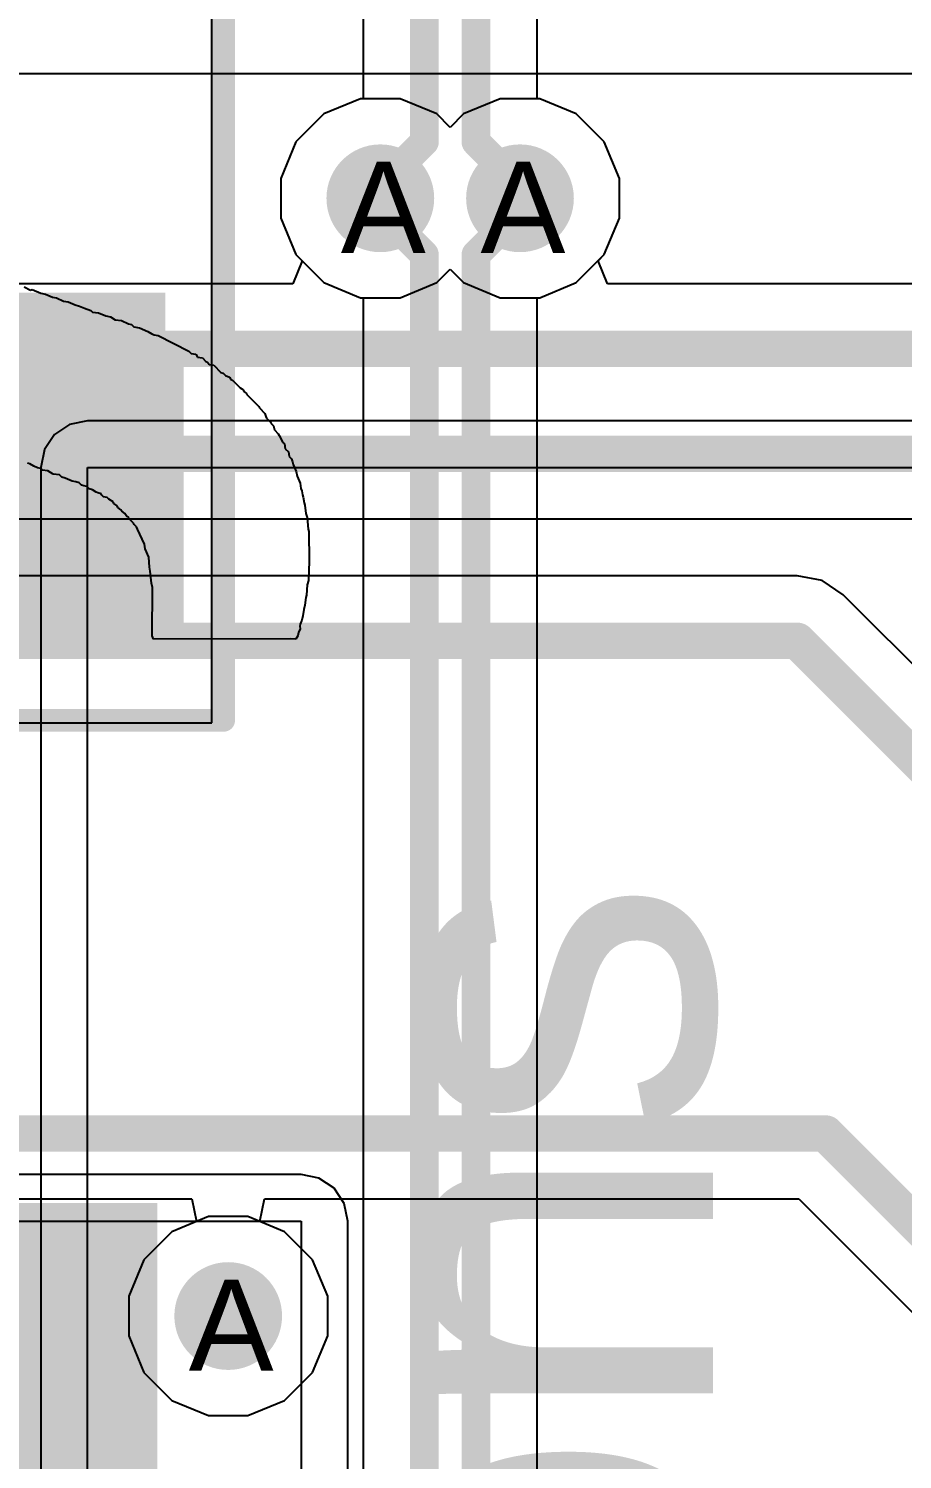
# Model space of a CAD drawing. Header units: inches. Extents: x 0 to 5271, y 0 to 5417.
# Drawn here: x 25.91 to 30.78, y 63.18 to 71.15 of the extents above; entities that cross this region are included whole.
import ezdxf

# ---------------------------------------------------------------- set-up
doc = ezdxf.new("R2010")
doc.units = ezdxf.units.IN
for name, color, linetype in [('Bottom Layer', 5, 'Continuous'), ('Bottom Overlay', 54, 'Continuous'), ('Bottom Paste', 16, 'Continuous'), ('Bottom Solder', 6, 'Continuous'), ('Drill Drawing', 1, 'Continuous'), ('L2_GND1', 16, 'Continuous'), ('L3_SIG1', 76, 'Continuous'), ('L4_PWR', 90, 'Continuous'), ('L5_GND2', 156, 'Continuous'), ('L6_SIG2', 130, 'Continuous'), ('L7_GND3', 216, 'Continuous'), ('Top Layer', 1, 'Continuous'), ('Top Overlay', 2, 'Continuous'), ('Via Holes', 16, 'Continuous')]:
    doc.layers.add(name, color=color, linetype=linetype)
doc.styles.add('Arial', font='', dxfattribs={"height": 0.2})
doc.styles.get('Arial').set_extended_font_data('Arial')

# ---------------------------------------------------------------- blocks, each defined once
blk = doc.blocks.new('SOT__223_B_194')
at = {"layer": 'Bottom Layer'}
for points in [[(-3.05, 4.05), (-1.55, 4.05), (-1.55, 2.05), (-3.05, 2.05)], [(-0.75, 4.05), (0.75, 4.05), (0.75, 2.05), (-0.75, 2.05)], [(1.55, 4.05), (3.05, 4.05), (3.05, 2.05), (1.55, 2.05)], [(-1.9, -2.05), (1.9, -2.05), (1.9, -4.05), (-1.9, -4.05)]]:
    blk.add_hatch(color=5, dxfattribs=at).paths.add_polyline_path(points)
at = {"layer": 'Bottom Paste'}
for points in [[(-3.05, 4.05), (-1.55, 4.05), (-1.55, 2.05), (-3.05, 2.05)], [(-0.75, 4.05), (0.75, 4.05), (0.75, 2.05), (-0.75, 2.05)], [(1.55, 4.05), (3.05, 4.05), (3.05, 2.05), (1.55, 2.05)], [(-1.9, -2.05), (1.9, -2.05), (1.9, -4.05), (-1.9, -4.05)]]:
    blk.add_hatch(color=16, dxfattribs=at).paths.add_polyline_path(points)
at = {"layer": 'Bottom Solder'}
for points in [[(-3.1516, 4.1516), (-1.4484, 4.1516), (-1.4484, 1.9484), (-3.1516, 1.9484)], [(-0.8516, 4.1516), (0.8516, 4.1516), (0.8516, 1.9484), (-0.8516, 1.9484)], [(1.4484, 4.1516), (3.1516, 4.1516), (3.1516, 1.9484), (1.4484, 1.9484)], [(-2.0016, -1.9484), (2.0016, -1.9484), (2.0016, -4.1516), (-2.0016, -4.1516)]]:
    blk.add_hatch(color=6, dxfattribs=at).paths.add_polyline_path(points)
at = {"layer": 'Bottom Overlay'}
for points in [[(-3.3528, 3.2004, 0.2, 0.2, 0), (-3.2258, 3.0734, 0.2, 0.2, 0)], [(-3.3528, 3.2004, 0.2, 0.2, 0), (-3.3528, 2.9464, 0.2, 0.2, 0)], [(-3.2258, 3.0734, 0.2, 0.2, 0), (-3.3528, 2.9464, 0.2, 0.2, 0)], [(-3.302, 1.8288, 0.127, 0.127, 0), (3.302, 1.8288, 0.127, 0.127, 0)], [(-3.302, 1.8288, 0.127, 0.127, 0), (-3.302, -1.8034, 0.127, 0.127, 0)], [(3.302, 1.8288, 0.127, 0.127, 0), (3.302, -1.8034, 0.127, 0.127, 0)], [(-3.302, -1.8034, 0.127, 0.127, 0), (3.302, -1.8034, 0.127, 0.127, 0)]]:
    blk.add_lwpolyline(points, format="xyseb", dxfattribs=at)
for points in [[(-3.4028, 3.2004, 0.1, 0.1, 1), (-3.3028, 3.2004, 0.1, 0.1, 1)], [(-3.4028, 3.2004, 0.1, 0.1, 1), (-3.3028, 3.2004, 0.1, 0.1, 1)], [(-3.2758, 3.0734, 0.1, 0.1, 1), (-3.1758, 3.0734, 0.1, 0.1, 1)], [(-3.2758, 3.0734, 0.1, 0.1, 1), (-3.1758, 3.0734, 0.1, 0.1, 1)], [(-3.4028, 2.9464, 0.1, 0.1, 1), (-3.3028, 2.9464, 0.1, 0.1, 1)], [(-3.4028, 2.9464, 0.1, 0.1, 1), (-3.3028, 2.9464, 0.1, 0.1, 1)], [(-3.3337, 1.8288, 0.0635, 0.0635, 1), (-3.2702, 1.8288, 0.0635, 0.0635, 1)], [(-3.3337, 1.8288, 0.0635, 0.0635, 1), (-3.2702, 1.8288, 0.0635, 0.0635, 1)], [(3.2703, 1.8288, 0.0635, 0.0635, 1), (3.3338, 1.8288, 0.0635, 0.0635, 1)], [(3.2703, 1.8288, 0.0635, 0.0635, 1), (3.3338, 1.8288, 0.0635, 0.0635, 1)], [(-3.3337, -1.8034, 0.0635, 0.0635, 1), (-3.2702, -1.8034, 0.0635, 0.0635, 1)], [(-3.3337, -1.8034, 0.0635, 0.0635, 1), (-3.2702, -1.8034, 0.0635, 0.0635, 1)], [(3.2703, -1.8034, 0.0635, 0.0635, 1), (3.3338, -1.8034, 0.0635, 0.0635, 1)], [(3.2703, -1.8034, 0.0635, 0.0635, 1), (3.3338, -1.8034, 0.0635, 0.0635, 1)]]:
    blk.add_lwpolyline(points, format="xyseb", close=True, dxfattribs=at)
blk = doc.blocks.new('YSPIT0630A_1R0M_B_200')
at = {"layer": 'Bottom Layer'}
for points in [[(-2.8, 2.8), (-1.25, 2.8), (-1.25, -2.8), (-2.8, -2.8)], [(1.25, 2.8), (2.8, 2.8), (2.8, -2.8), (1.25, -2.8)]]:
    blk.add_hatch(color=5, dxfattribs=at).paths.add_polyline_path(points)
at = {"layer": 'Bottom Paste'}
for points in [[(-2.8, 2.8), (-1.25, 2.8), (-1.25, -2.8), (-2.8, -2.8)], [(1.25, 2.8), (2.8, 2.8), (2.8, -2.8), (1.25, -2.8)]]:
    blk.add_hatch(color=16, dxfattribs=at).paths.add_polyline_path(points)
at = {"layer": 'Bottom Solder'}
for points in [[(-2.9016, 2.9016), (-1.1484, 2.9016), (-1.1484, -2.9016), (-2.9016, -2.9016)], [(1.1484, 2.9016), (2.9016, 2.9016), (2.9016, -2.9016), (1.1484, -2.9016)]]:
    blk.add_hatch(color=6, dxfattribs=at).paths.add_polyline_path(points)
at = {"layer": 'Bottom Overlay'}
for points in [[(3.302, 3.1242, 0.127, 0.127, 0), (-3.298, 3.1242, 0.127, 0.127, 0)], [(-3.298, -3.2766, 0.127, 0.127, 0), (-3.298, 3.1242, 0.127, 0.127, 0)], [(3.302, -3.2766, 0.127, 0.127, 0), (3.302, 3.1242, 0.127, 0.127, 0)], [(3.302, -3.2766, 0.127, 0.127, 0), (-3.298, -3.2766, 0.127, 0.127, 0)]]:
    blk.add_lwpolyline(points, format="xyseb", dxfattribs=at)
for points in [[(-3.3297, 3.1242, 0.0635, 0.0635, 1), (-3.2662, 3.1242, 0.0635, 0.0635, 1)], [(-3.3297, 3.1242, 0.0635, 0.0635, 1), (-3.2662, 3.1242, 0.0635, 0.0635, 1)], [(3.2702, 3.1242, 0.0635, 0.0635, 1), (3.3337, 3.1242, 0.0635, 0.0635, 1)], [(3.2702, 3.1242, 0.0635, 0.0635, 1), (3.3337, 3.1242, 0.0635, 0.0635, 1)], [(-3.3297, -3.2766, 0.0635, 0.0635, 1), (-3.2662, -3.2766, 0.0635, 0.0635, 1)], [(-3.3297, -3.2766, 0.0635, 0.0635, 1), (-3.2662, -3.2766, 0.0635, 0.0635, 1)], [(3.2702, -3.2766, 0.0635, 0.0635, 1), (3.3337, -3.2766, 0.0635, 0.0635, 1)], [(3.2702, -3.2766, 0.0635, 0.0635, 1), (3.3337, -3.2766, 0.0635, 0.0635, 1)]]:
    blk.add_lwpolyline(points, format="xyseb", close=True, dxfattribs=at)

msp = doc.modelspace()

# ---------------------------------------------------------------- hatches: boundary and pattern name
at = {"layer": 'Bottom Layer'}
h = msp.add_hatch(color=5, dxfattribs=at)
edge = h.paths.add_edge_path()
edge.add_arc((27.8728, 70.2056), 0.3, 0, 360)
h = msp.add_hatch(color=5, dxfattribs=at)
edge = h.paths.add_edge_path()
edge.add_arc((28.6506, 70.2056), 0.3, 0, 360)
msp.add_hatch(color=5, dxfattribs=at).paths.add_polyline_path([(14.9434, 67.7672), (26.676, 67.7672), (26.676, 69.6797), (14.9434, 69.6797)])
h = msp.add_hatch(color=5, dxfattribs=at)
edge = h.paths.add_edge_path()
edge.add_arc((27.0256, 63.9826), 0.3, 0, 360)
at = {"layer": 'L2_GND1'}
h = msp.add_hatch(color=16, dxfattribs=at)
edge = h.paths.add_edge_path()
edge.add_arc((27.8728, 70.2056), 0.3, 0, 360)
h = msp.add_hatch(color=16, dxfattribs=at)
edge = h.paths.add_edge_path()
edge.add_arc((28.6506, 70.2056), 0.3, 0, 360)
h = msp.add_hatch(color=16, dxfattribs=at)
edge = h.paths.add_edge_path()
edge.add_arc((27.0256, 63.9826), 0.3, 0, 360)
at = {"layer": 'L3_SIG1'}
h = msp.add_hatch(color=76, dxfattribs=at)
edge = h.paths.add_edge_path()
edge.add_arc((27.8728, 70.2056), 0.3, 0, 360)
h = msp.add_hatch(color=76, dxfattribs=at)
edge = h.paths.add_edge_path()
edge.add_arc((28.6506, 70.2056), 0.3, 0, 360)
h = msp.add_hatch(color=76, dxfattribs=at)
edge = h.paths.add_edge_path()
edge.add_arc((27.0256, 63.9826), 0.3, 0, 360)
at = {"layer": 'L4_PWR'}
h = msp.add_hatch(color=90, dxfattribs=at)
edge = h.paths.add_edge_path()
edge.add_arc((27.8728, 70.2056), 0.3, 0, 360)
h = msp.add_hatch(color=90, dxfattribs=at)
edge = h.paths.add_edge_path()
edge.add_arc((28.6506, 70.2056), 0.3, 0, 360)
h = msp.add_hatch(color=90, dxfattribs=at)
edge = h.paths.add_edge_path()
edge.add_arc((27.0256, 63.9826), 0.3, 0, 360)
at = {"layer": 'L5_GND2'}
h = msp.add_hatch(color=156, dxfattribs=at)
edge = h.paths.add_edge_path()
edge.add_arc((27.8728, 70.2056), 0.3, 0, 360)
h = msp.add_hatch(color=156, dxfattribs=at)
edge = h.paths.add_edge_path()
edge.add_arc((28.6506, 70.2056), 0.3, 0, 360)
h = msp.add_hatch(color=156, dxfattribs=at)
edge = h.paths.add_edge_path()
edge.add_arc((27.0256, 63.9826), 0.3, 0, 360)
at = {"layer": 'L6_SIG2'}
h = msp.add_hatch(color=130, dxfattribs=at)
edge = h.paths.add_edge_path()
edge.add_arc((27.8728, 70.2056), 0.3, 0, 360)
h = msp.add_hatch(color=130, dxfattribs=at)
edge = h.paths.add_edge_path()
edge.add_arc((28.6506, 70.2056), 0.3, 0, 360)
h = msp.add_hatch(color=130, dxfattribs=at)
edge = h.paths.add_edge_path()
edge.add_arc((27.0256, 63.9826), 0.3, 0, 360)
at = {"layer": 'L7_GND3'}
h = msp.add_hatch(color=216, dxfattribs=at)
edge = h.paths.add_edge_path()
edge.add_arc((27.8728, 70.2056), 0.3, 0, 360)
h = msp.add_hatch(color=216, dxfattribs=at)
edge = h.paths.add_edge_path()
edge.add_arc((28.6506, 70.2056), 0.3, 0, 360)
h = msp.add_hatch(color=216, dxfattribs=at)
edge = h.paths.add_edge_path()
edge.add_arc((27.0256, 63.9826), 0.3, 0, 360)
at = {"layer": 'Top Layer'}
h = msp.add_hatch(color=1, dxfattribs=at)
edge = h.paths.add_edge_path()
edge.add_arc((27.8728, 70.2056), 0.3, 0, 360)
h = msp.add_hatch(color=1, dxfattribs=at)
edge = h.paths.add_edge_path()
edge.add_arc((28.6506, 70.2056), 0.3, 0, 360)
h = msp.add_hatch(color=1, dxfattribs=at)
edge = h.paths.add_edge_path()
edge.add_arc((27.0256, 63.9826), 0.3, 0, 360)
at = {"layer": 'Via Holes'}
h = msp.add_hatch(color=7, dxfattribs=at)
edge = h.paths.add_edge_path()
edge.add_arc((27.8728, 70.2056), 0.15, 0, 360)
h = msp.add_hatch(color=7, dxfattribs=at)
edge = h.paths.add_edge_path()
edge.add_arc((28.6506, 70.2056), 0.15, 0, 360)
h = msp.add_hatch(color=7, dxfattribs=at)
edge = h.paths.add_edge_path()
edge.add_arc((27.0256, 63.9826), 0.15, 0, 360)

# ---------------------------------------------------------------- linework, layer by layer
at = {"layer": 'Bottom Layer'}
for p, q in [((28.7465, 70.7596), (28.7465, 81.0212)), ((27.7769, 77.1045), (27.7769, 70.7596)), ((26.935, 67.2846), (26.935, 73.9648)), ((26.935, 67.2846), (26.935, 73.9648)), ((27.7626, 70.7596), (27.559, 70.6753)), ((27.7769, 70.7596), (27.7626, 70.7596)), ((28.7608, 70.7596), (28.7465, 70.7596)), ((28.9644, 70.6753), (28.7608, 70.7596)), ((27.559, 70.6753), (27.4031, 70.5194)), ((29.1202, 70.5194), (28.9644, 70.6753)), ((27.4031, 70.5194), (27.3188, 70.3158)), ((29.2046, 70.3158), (29.1202, 70.5194)), ((27.3188, 70.3158), (27.3188, 70.0954)), ((29.2046, 70.0954), (29.2046, 70.3158)), ((27.3188, 70.0954), (27.4031, 69.8918)), ((29.1202, 69.8918), (29.2046, 70.0954)), ((27.4031, 69.8918), (27.559, 69.7359)), ((28.9644, 69.7359), (29.1202, 69.8918)), ((28.1866, 69.7359), (28.2617, 69.811)), ((28.2617, 69.811), (28.3368, 69.7359)), ((27.559, 69.7359), (27.7626, 69.6516)), ((27.983, 69.6516), (28.1866, 69.7359)), ((28.3368, 69.7359), (28.5404, 69.6516)), ((28.7608, 69.6516), (28.9644, 69.7359)), ((27.7626, 69.6516), (27.983, 69.6516)), ((28.5404, 69.6516), (28.7608, 69.6516)), ((20.5486, 67.2846), (26.935, 67.2846)), ((20.688, 67.2846), (26.935, 67.2846)), ((27.432, 64.77), (20.955, 64.77)), ((27.5311, 64.7503), (27.432, 64.77)), ((27.6151, 64.6941), (27.5311, 64.7503)), ((27.6713, 64.6101), (27.6151, 64.6941)), ((27.691, 64.511), (27.6713, 64.6101)), ((20.955, 64.511), (27.432, 64.511)), ((27.432, 64.511), (27.432, 60.5536)), ((27.691, 60.5536), (27.691, 64.511))]:
    msp.add_line(p, q, dxfattribs=at)
for points in [[(28.1178, 70.5194, 0.1608, 0.1608, 0), (28.1178, 81.2614, 0.1608, 0.1608, 0)], [(28.4056, 70.5194, 0.1608, 0.1608, 0), (28.4056, 81.2614, 0.1608, 0.1608, 0)], [(27.8728, 70.2744, 0.1608, 0.1608, 0), (28.1178, 70.5194, 0.1608, 0.1608, 0)], [(28.4056, 70.5194, 0.1608, 0.1608, 0), (28.6506, 70.2744, 0.1608, 0.1608, 0)], [(27.8728, 70.2056, 0.1608, 0.1608, 0), (27.8728, 70.2744, 0.1608, 0.1608, 0)], [(28.6506, 70.2056, 0.1608, 0.1608, 0), (28.6506, 70.2744, 0.1608, 0.1608, 0)]]:
    msp.add_lwpolyline(points, format="xyseb", dxfattribs=at)
for points in [[(28.0776, 70.5194, 0.0804, 0.0804, 1), (28.158, 70.5194, 0.0804, 0.0804, 1)], [(28.0776, 70.5194, 0.0804, 0.0804, 1), (28.158, 70.5194, 0.0804, 0.0804, 1)], [(28.3654, 70.5194, 0.0804, 0.0804, 1), (28.4458, 70.5194, 0.0804, 0.0804, 1)], [(28.3654, 70.5194, 0.0804, 0.0804, 1), (28.4458, 70.5194, 0.0804, 0.0804, 1)], [(27.8326, 70.2744, 0.0804, 0.0804, 1), (27.913, 70.2744, 0.0804, 0.0804, 1)], [(27.8326, 70.2744, 0.0804, 0.0804, 1), (27.913, 70.2744, 0.0804, 0.0804, 1)], [(28.6104, 70.2744, 0.0804, 0.0804, 1), (28.6908, 70.2744, 0.0804, 0.0804, 1)], [(28.6104, 70.2744, 0.0804, 0.0804, 1), (28.6908, 70.2744, 0.0804, 0.0804, 1)], [(27.8326, 70.2056, 0.0804, 0.0804, 1), (27.913, 70.2056, 0.0804, 0.0804, 1)], [(28.6104, 70.2056, 0.0804, 0.0804, 1), (28.6908, 70.2056, 0.0804, 0.0804, 1)]]:
    msp.add_lwpolyline(points, format="xyseb", close=True, dxfattribs=at)
at = {"layer": 'L2_GND1'}
for p, q in [((27.7626, 70.7596), (27.559, 70.6753)), ((27.983, 70.7596), (27.7626, 70.7596)), ((28.1866, 70.6753), (27.983, 70.7596)), ((28.5404, 70.7596), (28.3368, 70.6753)), ((28.7608, 70.7596), (28.5404, 70.7596)), ((28.9644, 70.6753), (28.7608, 70.7596)), ((27.559, 70.6753), (27.4031, 70.5194)), ((28.2617, 70.6002), (28.1866, 70.6753)), ((28.3368, 70.6753), (28.2617, 70.6002)), ((29.1202, 70.5194), (28.9644, 70.6753)), ((27.4031, 70.5194), (27.3188, 70.3158)), ((29.2046, 70.3158), (29.1202, 70.5194)), ((27.3188, 70.3158), (27.3188, 70.0954)), ((29.2046, 70.0954), (29.2046, 70.3158)), ((27.3188, 70.0954), (27.4031, 69.8918)), ((29.1202, 69.8918), (29.2046, 70.0954)), ((27.4031, 69.8918), (27.559, 69.7359)), ((28.9644, 69.7359), (29.1202, 69.8918)), ((28.1866, 69.7359), (28.2617, 69.811)), ((28.2617, 69.811), (28.3368, 69.7359)), ((27.559, 69.7359), (27.7626, 69.6516)), ((27.983, 69.6516), (28.1866, 69.7359)), ((28.3368, 69.7359), (28.5404, 69.6516)), ((28.7608, 69.6516), (28.9644, 69.7359)), ((27.7626, 69.6516), (27.983, 69.6516)), ((28.5404, 69.6516), (28.7608, 69.6516)), ((26.9154, 64.5366), (26.7118, 64.4523)), ((27.1358, 64.5366), (26.9154, 64.5366)), ((27.3394, 64.4523), (27.1358, 64.5366)), ((26.7118, 64.4523), (26.5559, 64.2964)), ((27.4953, 64.2964), (27.3394, 64.4523)), ((26.5559, 64.2964), (26.4716, 64.0928)), ((27.5796, 64.0928), (27.4953, 64.2964)), ((26.4716, 64.0928), (26.4716, 63.8724)), ((27.5796, 63.8724), (27.5796, 64.0928)), ((26.4716, 63.8724), (26.5559, 63.6688)), ((27.4953, 63.6688), (27.5796, 63.8724)), ((26.5559, 63.6688), (26.7118, 63.5129)), ((27.3394, 63.5129), (27.4953, 63.6688)), ((26.7118, 63.5129), (26.9154, 63.4286)), ((27.1358, 63.4286), (27.3394, 63.5129)), ((26.9154, 63.4286), (27.1358, 63.4286))]:
    msp.add_line(p, q, dxfattribs=at)
at = {"layer": 'L3_SIG1'}
for p, q in [((16.8312, 70.9002), (33.5833, 70.9002)), ((27.7626, 70.7596), (27.559, 70.6753)), ((27.983, 70.7596), (27.7626, 70.7596)), ((28.1866, 70.6753), (27.983, 70.7596)), ((28.5404, 70.7596), (28.3368, 70.6753)), ((28.7608, 70.7596), (28.5404, 70.7596)), ((28.9644, 70.6753), (28.7608, 70.7596)), ((27.559, 70.6753), (27.4031, 70.5194)), ((28.2617, 70.6002), (28.1866, 70.6753)), ((28.3368, 70.6753), (28.2617, 70.6002)), ((29.1202, 70.5194), (28.9644, 70.6753)), ((27.4031, 70.5194), (27.3188, 70.3158)), ((29.2046, 70.3158), (29.1202, 70.5194)), ((27.3188, 70.3158), (27.3188, 70.0954)), ((29.2046, 70.0954), (29.2046, 70.3158)), ((27.3188, 70.0954), (27.4031, 69.8918)), ((29.1202, 69.8918), (29.2046, 70.0954)), ((27.4031, 69.8918), (27.4379, 69.857)), ((29.0854, 69.857), (29.1202, 69.8918)), ((27.4379, 69.857), (27.3853, 69.73)), ((29.138, 69.73), (29.0854, 69.857)), ((27.3853, 69.73), (17.5514, 69.73)), ((39.6512, 69.73), (29.138, 69.73)), ((17.8032, 68.4206), (46.2263, 68.4206)), ((26.9154, 64.5366), (26.7118, 64.4523)), ((27.1358, 64.5366), (26.9154, 64.5366)), ((27.3394, 64.4523), (27.1358, 64.5366)), ((26.7118, 64.4523), (26.5559, 64.2964)), ((27.4953, 64.2964), (27.3394, 64.4523)), ((26.5559, 64.2964), (26.4716, 64.0928)), ((27.5796, 64.0928), (27.4953, 64.2964)), ((26.4716, 64.0928), (26.4716, 63.8724)), ((27.5796, 63.8724), (27.5796, 64.0928)), ((26.4716, 63.8724), (26.5559, 63.6688)), ((27.4953, 63.6688), (27.5796, 63.8724)), ((26.5559, 63.6688), (26.7118, 63.5129)), ((27.3394, 63.5129), (27.4953, 63.6688)), ((26.7118, 63.5129), (26.9154, 63.4286)), ((27.1358, 63.4286), (27.3394, 63.5129)), ((26.9154, 63.4286), (27.1358, 63.4286))]:
    msp.add_line(p, q, dxfattribs=at)
for points in [[(17.5514, 69.3674, 0.2032, 0.2032, 0), (60.9092, 69.3674, 0.2032, 0.2032, 0)], [(17.653, 68.7832, 0.2032, 0.2032, 0), (61.5696, 68.7832, 0.2032, 0.2032, 0)]]:
    msp.add_lwpolyline(points, format="xyseb", dxfattribs=at)
at = {"layer": 'L4_PWR'}
for p, q in [((27.7626, 70.7596), (27.559, 70.6753)), ((27.983, 70.7596), (27.7626, 70.7596)), ((28.1866, 70.6753), (27.983, 70.7596)), ((28.5404, 70.7596), (28.3368, 70.6753)), ((28.7608, 70.7596), (28.5404, 70.7596)), ((28.9644, 70.6753), (28.7608, 70.7596)), ((27.559, 70.6753), (27.4031, 70.5194)), ((28.2617, 70.6002), (28.1866, 70.6753)), ((28.3368, 70.6753), (28.2617, 70.6002)), ((29.1202, 70.5194), (28.9644, 70.6753)), ((27.4031, 70.5194), (27.3188, 70.3158)), ((29.2046, 70.3158), (29.1202, 70.5194)), ((27.3188, 70.3158), (27.3188, 70.0954)), ((29.2046, 70.0954), (29.2046, 70.3158)), ((27.3188, 70.0954), (27.4031, 69.8918)), ((29.1202, 69.8918), (29.2046, 70.0954)), ((27.4031, 69.8918), (27.559, 69.7359)), ((28.9644, 69.7359), (29.1202, 69.8918)), ((28.1866, 69.7359), (28.2617, 69.811)), ((28.2617, 69.811), (28.3368, 69.7359)), ((27.559, 69.7359), (27.7626, 69.6516)), ((27.983, 69.6516), (28.1866, 69.7359)), ((28.3368, 69.7359), (28.5404, 69.6516)), ((28.7608, 69.6516), (28.9644, 69.7359)), ((27.7626, 69.6516), (27.983, 69.6516)), ((28.5404, 69.6516), (28.7608, 69.6516)), ((26.142, 68.9463), (26.058, 68.8901)), ((26.2411, 68.966), (26.142, 68.9463)), ((30.856, 68.966), (26.2411, 68.966)), ((26.058, 68.8901), (26.0019, 68.8061)), ((26.0019, 68.8061), (25.9821, 68.707)), ((25.9821, 68.707), (25.9821, 58.801)), ((26.2411, 58.801), (26.2411, 68.707)), ((26.2411, 68.707), (31.115, 68.707))]:
    msp.add_line(p, q, dxfattribs=at)
at = {"layer": 'L5_GND2'}
for p, q in [((27.7626, 70.7596), (27.559, 70.6753)), ((27.983, 70.7596), (27.7626, 70.7596)), ((28.1866, 70.6753), (27.983, 70.7596)), ((28.5404, 70.7596), (28.3368, 70.6753)), ((28.7608, 70.7596), (28.5404, 70.7596)), ((28.9644, 70.6753), (28.7608, 70.7596)), ((27.559, 70.6753), (27.4031, 70.5194)), ((28.2617, 70.6002), (28.1866, 70.6753)), ((28.3368, 70.6753), (28.2617, 70.6002)), ((29.1202, 70.5194), (28.9644, 70.6753)), ((27.4031, 70.5194), (27.3188, 70.3158)), ((29.2046, 70.3158), (29.1202, 70.5194)), ((27.3188, 70.3158), (27.3188, 70.0954)), ((29.2046, 70.0954), (29.2046, 70.3158)), ((27.3188, 70.0954), (27.4031, 69.8918)), ((29.1202, 69.8918), (29.2046, 70.0954)), ((27.4031, 69.8918), (27.559, 69.7359)), ((28.9644, 69.7359), (29.1202, 69.8918)), ((28.1866, 69.7359), (28.2617, 69.811)), ((28.2617, 69.811), (28.3368, 69.7359)), ((27.559, 69.7359), (27.7626, 69.6516)), ((27.983, 69.6516), (28.1866, 69.7359)), ((28.3368, 69.7359), (28.5404, 69.6516)), ((28.7608, 69.6516), (28.9644, 69.7359)), ((27.7626, 69.6516), (27.983, 69.6516)), ((28.5404, 69.6516), (28.7608, 69.6516)), ((26.9154, 64.5366), (26.7118, 64.4523)), ((27.1358, 64.5366), (26.9154, 64.5366)), ((27.3394, 64.4523), (27.1358, 64.5366)), ((26.7118, 64.4523), (26.5559, 64.2964)), ((27.4953, 64.2964), (27.3394, 64.4523)), ((26.5559, 64.2964), (26.4716, 64.0928)), ((27.5796, 64.0928), (27.4953, 64.2964)), ((26.4716, 64.0928), (26.4716, 63.8724)), ((27.5796, 63.8724), (27.5796, 64.0928)), ((26.4716, 63.8724), (26.5559, 63.6688)), ((27.4953, 63.6688), (27.5796, 63.8724)), ((26.5559, 63.6688), (26.7118, 63.5129)), ((27.3394, 63.5129), (27.4953, 63.6688)), ((26.7118, 63.5129), (26.9154, 63.4286)), ((27.1358, 63.4286), (27.3394, 63.5129)), ((26.9154, 63.4286), (27.1358, 63.4286))]:
    msp.add_line(p, q, dxfattribs=at)
at = {"layer": 'L6_SIG2'}
for p, q in [((27.7626, 70.7596), (27.559, 70.6753)), ((27.983, 70.7596), (27.7626, 70.7596)), ((28.1866, 70.6753), (27.983, 70.7596)), ((28.5404, 70.7596), (28.3368, 70.6753)), ((28.7608, 70.7596), (28.5404, 70.7596)), ((28.9644, 70.6753), (28.7608, 70.7596)), ((27.559, 70.6753), (27.4031, 70.5194)), ((28.2617, 70.6002), (28.1866, 70.6753)), ((28.3368, 70.6753), (28.2617, 70.6002)), ((29.1202, 70.5194), (28.9644, 70.6753)), ((27.4031, 70.5194), (27.3188, 70.3158)), ((29.2046, 70.3158), (29.1202, 70.5194)), ((27.3188, 70.3158), (27.3188, 70.0954)), ((29.2046, 70.0954), (29.2046, 70.3158)), ((27.3188, 70.0954), (27.4031, 69.8918)), ((29.1202, 69.8918), (29.2046, 70.0954)), ((27.4031, 69.8918), (27.559, 69.7359)), ((28.9644, 69.7359), (29.1202, 69.8918)), ((28.1866, 69.7359), (28.2617, 69.811)), ((28.2617, 69.811), (28.3368, 69.7359)), ((27.559, 69.7359), (27.7626, 69.6516)), ((27.983, 69.6516), (28.1866, 69.7359)), ((28.3368, 69.7359), (28.5404, 69.6516)), ((28.7608, 69.6516), (28.9644, 69.7359)), ((27.7626, 69.6516), (27.983, 69.6516)), ((28.5404, 69.6516), (28.7608, 69.6516)), ((30.1942, 68.1044), (15.4211, 68.1044)), ((30.3329, 68.0768), (30.1942, 68.1044)), ((30.1942, 68.1044), (30.1942, 68.1044)), ((30.4506, 67.9982), (30.3329, 68.0768)), ((33.3684, 65.0804), (30.4506, 67.9982)), ((14.3581, 64.636), (26.8236, 64.636)), ((26.8236, 64.636), (26.8488, 64.509)), ((27.2024, 64.509), (27.2276, 64.636)), ((27.2276, 64.636), (30.2028, 64.636)), ((30.2028, 64.636), (31.9716, 62.8672)), ((26.7118, 64.4523), (26.5559, 64.2964)), ((26.8488, 64.509), (26.7118, 64.4523)), ((27.3394, 64.4523), (27.2024, 64.509)), ((27.4953, 64.2964), (27.3394, 64.4523)), ((26.5559, 64.2964), (26.4716, 64.0928)), ((27.5796, 64.0928), (27.4953, 64.2964)), ((26.4716, 64.0928), (26.4716, 63.8724)), ((27.5796, 63.8724), (27.5796, 64.0928)), ((26.4716, 63.8724), (26.5559, 63.6688)), ((27.4953, 63.6688), (27.5796, 63.8724)), ((26.5559, 63.6688), (26.7118, 63.5129)), ((27.3394, 63.5129), (27.4953, 63.6688)), ((26.7118, 63.5129), (26.9154, 63.4286)), ((27.1358, 63.4286), (27.3394, 63.5129)), ((26.9154, 63.4286), (27.1358, 63.4286))]:
    msp.add_line(p, q, dxfattribs=at)
for points in [[(14.7187, 67.7418, 0.2032, 0.2032, 0), (30.1942, 67.7418, 0.2032, 0.2032, 0)], [(30.1942, 67.7418, 0.2032, 0.2032, 0), (33.112, 64.824, 0.2032, 0.2032, 0)], [(14.3581, 64.9986, 0.2032, 0.2032, 0), (30.353, 64.9986, 0.2032, 0.2032, 0)], [(30.353, 64.9986, 0.2032, 0.2032, 0), (32.3342, 63.0174, 0.2032, 0.2032, 0)]]:
    msp.add_lwpolyline(points, format="xyseb", dxfattribs=at)
for points in [[(30.1434, 67.7418, 0.1016, 0.1016, 1), (30.245, 67.7418, 0.1016, 0.1016, 1)], [(30.1434, 67.7418, 0.1016, 0.1016, 1), (30.245, 67.7418, 0.1016, 0.1016, 1)], [(30.3022, 64.9986, 0.1016, 0.1016, 1), (30.4038, 64.9986, 0.1016, 0.1016, 1)], [(30.3022, 64.9986, 0.1016, 0.1016, 1), (30.4038, 64.9986, 0.1016, 0.1016, 1)]]:
    msp.add_lwpolyline(points, format="xyseb", close=True, dxfattribs=at)
at = {"layer": 'L7_GND3'}
for p, q in [((27.7626, 70.7596), (27.559, 70.6753)), ((27.983, 70.7596), (27.7626, 70.7596)), ((28.1866, 70.6753), (27.983, 70.7596)), ((28.5404, 70.7596), (28.3368, 70.6753)), ((28.7608, 70.7596), (28.5404, 70.7596)), ((28.9644, 70.6753), (28.7608, 70.7596)), ((27.559, 70.6753), (27.4031, 70.5194)), ((28.2617, 70.6002), (28.1866, 70.6753)), ((28.3368, 70.6753), (28.2617, 70.6002)), ((29.1202, 70.5194), (28.9644, 70.6753)), ((27.4031, 70.5194), (27.3188, 70.3158)), ((29.2046, 70.3158), (29.1202, 70.5194)), ((27.3188, 70.3158), (27.3188, 70.0954)), ((29.2046, 70.0954), (29.2046, 70.3158)), ((27.3188, 70.0954), (27.4031, 69.8918)), ((29.1202, 69.8918), (29.2046, 70.0954)), ((27.4031, 69.8918), (27.559, 69.7359)), ((28.9644, 69.7359), (29.1202, 69.8918)), ((28.1866, 69.7359), (28.2617, 69.811)), ((28.2617, 69.811), (28.3368, 69.7359)), ((27.559, 69.7359), (27.7626, 69.6516)), ((27.983, 69.6516), (28.1866, 69.7359)), ((28.3368, 69.7359), (28.5404, 69.6516)), ((28.7608, 69.6516), (28.9644, 69.7359)), ((27.7626, 69.6516), (27.983, 69.6516)), ((28.5404, 69.6516), (28.7608, 69.6516)), ((26.9154, 64.5366), (26.7118, 64.4523)), ((27.1358, 64.5366), (26.9154, 64.5366)), ((27.3394, 64.4523), (27.1358, 64.5366)), ((26.7118, 64.4523), (26.5559, 64.2964)), ((27.4953, 64.2964), (27.3394, 64.4523)), ((26.5559, 64.2964), (26.4716, 64.0928)), ((27.5796, 64.0928), (27.4953, 64.2964)), ((26.4716, 64.0928), (26.4716, 63.8724)), ((27.5796, 63.8724), (27.5796, 64.0928)), ((26.4716, 63.8724), (26.5559, 63.6688)), ((27.4953, 63.6688), (27.5796, 63.8724)), ((26.5559, 63.6688), (26.7118, 63.5129)), ((27.3394, 63.5129), (27.4953, 63.6688)), ((26.7118, 63.5129), (26.9154, 63.4286)), ((27.1358, 63.4286), (27.3394, 63.5129)), ((26.9154, 63.4286), (27.1358, 63.4286))]:
    msp.add_line(p, q, dxfattribs=at)
at = {"layer": 'Top Layer'}
for p, q in [((27.7626, 70.7596), (27.559, 70.6753)), ((27.983, 70.7596), (27.7626, 70.7596)), ((28.1866, 70.6753), (27.983, 70.7596)), ((28.5404, 70.7596), (28.3368, 70.6753)), ((28.7608, 70.7596), (28.5404, 70.7596)), ((28.9644, 70.6753), (28.7608, 70.7596)), ((27.559, 70.6753), (27.4031, 70.5194)), ((28.2617, 70.6002), (28.1866, 70.6753)), ((28.3368, 70.6753), (28.2617, 70.6002)), ((29.1202, 70.5194), (28.9644, 70.6753)), ((27.4031, 70.5194), (27.3188, 70.3158)), ((29.2046, 70.3158), (29.1202, 70.5194)), ((27.3188, 70.3158), (27.3188, 70.0954)), ((29.2046, 70.0954), (29.2046, 70.3158)), ((27.3188, 70.0954), (27.4031, 69.8918)), ((29.1202, 69.8918), (29.2046, 70.0954)), ((27.4031, 69.8918), (27.559, 69.7359)), ((28.9644, 69.7359), (29.1202, 69.8918)), ((27.559, 69.7359), (27.7626, 69.6516)), ((28.7608, 69.6516), (28.9644, 69.7359)), ((27.7626, 69.6516), (27.7769, 69.6516)), ((27.7769, 69.6516), (27.7769, 52.1208)), ((28.7465, 49.3072), (28.7465, 69.6516)), ((28.7465, 69.6516), (28.7608, 69.6516)), ((26.9154, 64.5366), (26.7118, 64.4523)), ((27.1358, 64.5366), (26.9154, 64.5366)), ((27.3394, 64.4523), (27.1358, 64.5366)), ((26.7118, 64.4523), (26.5559, 64.2964)), ((27.4953, 64.2964), (27.3394, 64.4523)), ((26.5559, 64.2964), (26.4716, 64.0928)), ((27.5796, 64.0928), (27.4953, 64.2964)), ((26.4716, 64.0928), (26.4716, 63.8724)), ((27.5796, 63.8724), (27.5796, 64.0928)), ((26.4716, 63.8724), (26.5559, 63.6688)), ((27.4953, 63.6688), (27.5796, 63.8724)), ((26.5559, 63.6688), (26.7118, 63.5129)), ((27.3394, 63.5129), (27.4953, 63.6688)), ((26.7118, 63.5129), (26.9154, 63.4286)), ((27.1358, 63.4286), (27.3394, 63.5129)), ((26.9154, 63.4286), (27.1358, 63.4286))]:
    msp.add_line(p, q, dxfattribs=at)
for points in [[(27.8728, 70.1368, 0.1608, 0.1608, 0), (27.8728, 70.2056, 0.1608, 0.1608, 0)], [(28.6506, 70.1368, 0.1608, 0.1608, 0), (28.6506, 70.2056, 0.1608, 0.1608, 0)], [(27.8728, 70.1368, 0.1608, 0.1608, 0), (28.1178, 69.8918, 0.1608, 0.1608, 0)], [(28.4056, 69.8918, 0.1608, 0.1608, 0), (28.6506, 70.1368, 0.1608, 0.1608, 0)], [(28.1178, 52.1208, 0.1608, 0.1608, 0), (28.1178, 69.8918, 0.1608, 0.1608, 0)], [(28.4056, 49.166, 0.1608, 0.1608, 0), (28.4056, 69.8918, 0.1608, 0.1608, 0)]]:
    msp.add_lwpolyline(points, format="xyseb", dxfattribs=at)
for points in [[(27.8326, 70.2056, 0.0804, 0.0804, 1), (27.913, 70.2056, 0.0804, 0.0804, 1)], [(28.6104, 70.2056, 0.0804, 0.0804, 1), (28.6908, 70.2056, 0.0804, 0.0804, 1)], [(27.8326, 70.1368, 0.0804, 0.0804, 1), (27.913, 70.1368, 0.0804, 0.0804, 1)], [(27.8326, 70.1368, 0.0804, 0.0804, 1), (27.913, 70.1368, 0.0804, 0.0804, 1)], [(28.6104, 70.1368, 0.0804, 0.0804, 1), (28.6908, 70.1368, 0.0804, 0.0804, 1)], [(28.6104, 70.1368, 0.0804, 0.0804, 1), (28.6908, 70.1368, 0.0804, 0.0804, 1)], [(28.0776, 69.8918, 0.0804, 0.0804, 1), (28.158, 69.8918, 0.0804, 0.0804, 1)], [(28.0776, 69.8918, 0.0804, 0.0804, 1), (28.158, 69.8918, 0.0804, 0.0804, 1)], [(28.3654, 69.8918, 0.0804, 0.0804, 1), (28.4458, 69.8918, 0.0804, 0.0804, 1)], [(28.3654, 69.8918, 0.0804, 0.0804, 1), (28.4458, 69.8918, 0.0804, 0.0804, 1)]]:
    msp.add_lwpolyline(points, format="xyseb", close=True, dxfattribs=at)
at = {"layer": 'Top Overlay'}
for p, q in [((25.89, 69.7117), (25.9249, 69.6943)), ((25.9249, 69.6943), (25.9336, 69.6987)), ((25.9336, 69.6987), (25.9815, 69.6769)), ((25.9815, 69.6769), (26.0077, 69.6725)), ((26.0077, 69.6725), (26.0469, 69.6551)), ((26.0469, 69.6551), (26.0687, 69.6507)), ((26.0687, 69.6507), (26.1079, 69.6333)), ((26.1079, 69.6333), (26.1341, 69.6289)), ((26.1341, 69.6289), (26.1733, 69.6115)), ((26.1733, 69.6115), (26.1973, 69.6049)), ((26.1973, 69.6049), (26.2256, 69.594)), ((26.2256, 69.594), (26.2605, 69.581)), ((26.2605, 69.581), (26.2692, 69.5723)), ((26.2692, 69.5723), (26.3041, 69.5679)), ((26.3041, 69.5679), (26.3433, 69.5505)), ((26.3433, 69.5505), (26.3695, 69.5461)), ((26.3695, 69.5461), (26.3956, 69.5287)), ((26.3956, 69.5287), (26.4305, 69.5243)), ((26.4305, 69.5243), (26.4697, 69.5069)), ((26.4697, 69.5069), (26.4872, 69.5025)), ((26.4872, 69.5025), (26.5002, 69.4894)), ((26.5002, 69.4894), (26.5307, 69.4851)), ((26.5307, 69.4851), (26.5787, 69.4633)), ((26.5787, 69.4633), (26.6005, 69.4502)), ((26.6005, 69.4502), (26.6136, 69.4458)), ((26.6136, 69.4458), (26.6354, 69.4415)), ((26.6354, 69.4415), (26.8054, 69.3543)), ((26.8054, 69.3543), (26.8184, 69.3412)), ((26.8184, 69.3412), (26.8446, 69.3369)), ((26.8446, 69.3369), (26.8555, 69.3216)), ((26.8555, 69.3216), (26.8816, 69.3173)), ((26.8816, 69.3173), (26.9012, 69.2976)), ((26.9012, 69.2976), (26.91, 69.2933)), ((26.91, 69.2933), (26.9165, 69.2867)), ((26.9165, 69.2867), (26.9187, 69.2802)), ((26.9187, 69.2802), (26.9448, 69.2758)), ((26.9448, 69.2758), (26.9841, 69.2366)), ((26.9841, 69.2366), (26.9971, 69.2323)), ((26.9971, 69.2323), (27.0102, 69.2192)), ((27.0102, 69.2192), (27.032, 69.2105)), ((27.032, 69.2105), (27.0407, 69.1974)), ((27.0407, 69.1974), (27.0495, 69.193)), ((27.0495, 69.193), (27.093, 69.1494)), ((27.093, 69.1494), (27.1018, 69.1451)), ((27.1018, 69.1451), (27.1083, 69.1385)), ((27.1083, 69.1385), (27.1127, 69.1298)), ((27.1127, 69.1298), (27.1257, 69.1211)), ((27.1257, 69.1211), (27.1301, 69.1124)), ((27.1301, 69.1124), (27.1955, 69.047)), ((27.1955, 69.047), (27.1998, 69.0383)), ((27.1998, 69.0383), (27.2303, 69.0078)), ((27.2303, 69.0078), (27.2347, 68.9903)), ((27.2347, 68.9903), (27.2391, 68.9816)), ((27.2391, 68.9816), (27.2609, 68.9598)), ((27.2609, 68.9598), (27.2652, 68.9511)), ((27.2652, 68.9511), (27.2783, 68.938)), ((27.2783, 68.938), (27.2826, 68.9162)), ((27.2826, 68.9162), (27.3044, 68.8944)), ((27.3044, 68.8944), (27.3088, 68.8857)), ((27.3088, 68.8857), (27.3306, 68.8465)), ((27.3306, 68.8465), (27.3393, 68.8378)), ((27.3393, 68.8378), (27.3437, 68.8116)), ((27.3437, 68.8116), (27.3611, 68.7942)), ((27.3611, 68.7942), (27.3655, 68.768)), ((27.3655, 68.768), (27.3785, 68.755)), ((27.3785, 68.755), (27.3829, 68.7375)), ((25.9205, 68.7266), (25.9074, 68.731)), ((25.9423, 68.7136), (25.9205, 68.7266)), ((25.9641, 68.7048), (25.9423, 68.7136)), ((25.9815, 68.7005), (25.9641, 68.7048)), ((25.9902, 68.6918), (25.9815, 68.7005)), ((26.0208, 68.6874), (25.9902, 68.6918)), ((26.0513, 68.67), (26.0208, 68.6874)), ((26.0861, 68.6656), (26.0513, 68.67)), ((26.0992, 68.6525), (26.0861, 68.6656)), ((27.3829, 68.7375), (27.3873, 68.7244)), ((27.3873, 68.7244), (27.4047, 68.6852)), ((27.4047, 68.6852), (27.4091, 68.6591)), ((26.1167, 68.6482), (26.0992, 68.6525)), ((26.1559, 68.6307), (26.1167, 68.6482)), ((26.1777, 68.6264), (26.1559, 68.6307)), ((26.1951, 68.622), (26.1777, 68.6264)), ((26.2082, 68.6089), (26.1951, 68.622)), ((26.2213, 68.6046), (26.2082, 68.6089)), ((26.2387, 68.6002), (26.2213, 68.6046)), ((26.2518, 68.5871), (26.2387, 68.6002)), ((26.2692, 68.5828), (26.2518, 68.5871)), ((27.4091, 68.6591), (27.4265, 68.6198)), ((27.4265, 68.6198), (27.4309, 68.5893)), ((27.4309, 68.5893), (27.4352, 68.5763)), ((26.291, 68.5697), (26.2692, 68.5828)), ((26.2997, 68.5654), (26.291, 68.5697)), ((26.3172, 68.561), (26.2997, 68.5654)), ((26.3193, 68.5545), (26.3172, 68.561)), ((26.3302, 68.5436), (26.3193, 68.5545)), ((26.352, 68.5392), (26.3302, 68.5436)), ((26.3607, 68.5305), (26.352, 68.5392)), ((26.3847, 68.5152), (26.3607, 68.5305)), ((26.3891, 68.5065), (26.3847, 68.5152)), ((26.4065, 68.4934), (26.3891, 68.5065)), ((27.4352, 68.5763), (27.4396, 68.5545)), ((27.4396, 68.5545), (27.4439, 68.5414)), ((27.4439, 68.5414), (27.4483, 68.5109)), ((27.4483, 68.5109), (27.4526, 68.4978)), ((26.4109, 68.4847), (26.4065, 68.4934)), ((26.4283, 68.4716), (26.4109, 68.4847)), ((26.4327, 68.4629), (26.4283, 68.4716)), ((26.4501, 68.4498), (26.4327, 68.4629)), ((26.461, 68.4346), (26.4501, 68.4498)), ((26.4697, 68.4302), (26.461, 68.4346)), ((26.4719, 68.4237), (26.4697, 68.4302)), ((27.4526, 68.4978), (27.457, 68.4498)), ((27.457, 68.4498), (27.4657, 68.428)), ((27.4657, 68.428), (27.4701, 68.3627)), ((26.4981, 68.3975), (26.4719, 68.4237)), ((26.5024, 68.3888), (26.4981, 68.3975)), ((26.5155, 68.3757), (26.5024, 68.3888)), ((26.5198, 68.3627), (26.5155, 68.3757)), ((26.5591, 68.2798), (26.5198, 68.3627)), ((27.4701, 68.3627), (27.4744, 68.3496)), ((27.4744, 68.3496), (27.4766, 68.1861)), ((26.5634, 68.2537), (26.5591, 68.2798)), ((26.5831, 68.2079), (26.5634, 68.2537)), ((26.5874, 68.1513), (26.5831, 68.2079)), ((27.4766, 68.1861), (27.4723, 68.0772)), ((26.5918, 68.1295), (26.5874, 68.1513)), ((26.5983, 68.0619), (26.5918, 68.1295)), ((26.6048, 68.0379), (26.5983, 68.0619)), ((26.6027, 67.7699), (26.6048, 68.0379)), ((27.4657, 68.0532), (27.4614, 67.9965)), ((27.4723, 68.0772), (27.4657, 68.0532)), ((27.457, 67.9834), (27.4526, 67.9399)), ((27.4614, 67.9965), (27.457, 67.9834)), ((27.4417, 67.881), (27.4352, 67.857)), ((27.4461, 67.9159), (27.4417, 67.881)), ((27.4526, 67.9399), (27.4461, 67.9159)), ((27.4265, 67.8091), (27.4178, 67.7873)), ((27.4265, 67.8352), (27.4243, 67.8243)), ((27.4243, 67.8243), (27.4265, 67.8091)), ((27.4352, 67.857), (27.4265, 67.8352)), ((26.6092, 67.7502), (26.6027, 67.7699)), ((27.3698, 67.7524), (26.6092, 67.7502)), ((27.4025, 67.7502), (27.3698, 67.7524)), ((27.4134, 67.7699), (27.4025, 67.7502)), ((27.4178, 67.7873), (27.4134, 67.7699))]:
    msp.add_line(p, q, dxfattribs=at)

# ---------------------------------------------------------------- block references
for name, p, rotation in [('YSPIT0630A_1R0M_B_200', (23.876, 70.6013), 270), ('SOT__223_B_194', (22.479, 62.611), 90)]:
    msp.add_blockref(name, p, dxfattribs=dict(rotation=rotation))

# ---------------------------------------------------------------- texts
at = {"layer": 'Drill Drawing', "style": 'Arial'}
for p in [(27.6527, 69.9009), (28.4305, 69.9009), (26.8055, 63.6779)]:
    msp.add_text('A', height=0.508, dxfattribs=at).set_placement(p)
at = {"layer": 'Top Overlay', "style": 'Arial'}
msp.add_text('solutions', height=2.08678, rotation=90, dxfattribs=at).set_placement((29.7255, 54.9238))

doc.saveas('drawing.dxf')
